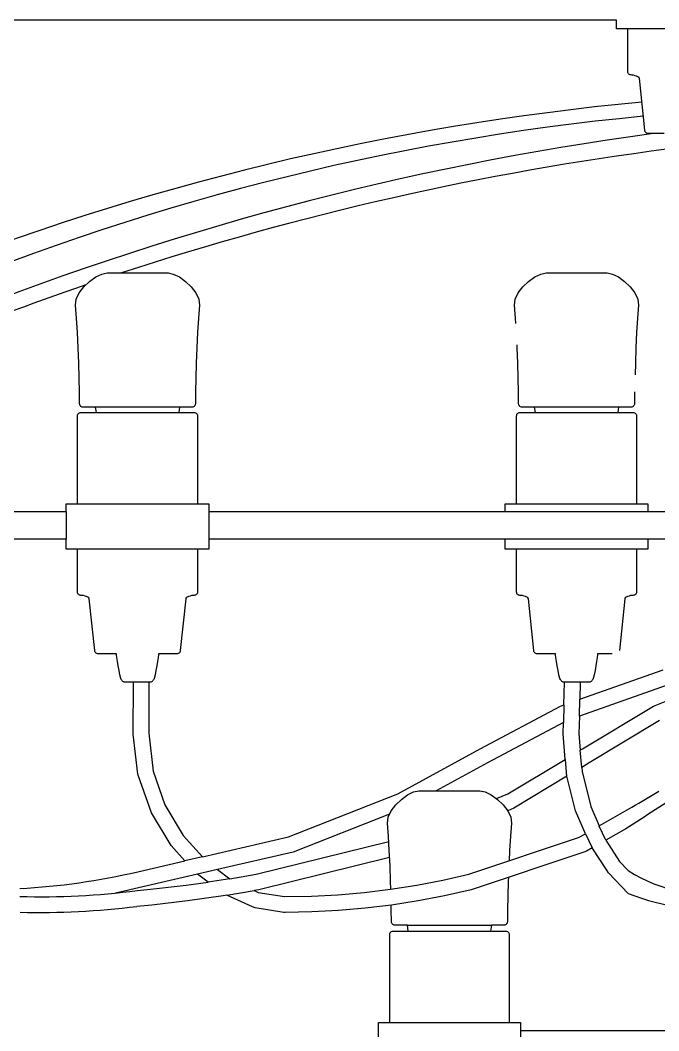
# Model space of a CAD drawing. Header units: millimetres. Extents: x 112 to 8820, y -2365 to 5002.
# Drawn here: x 4195.2 to 4336.6, y -910.1 to -686.2 of the extents above; entities that cross this region are included whole.
import ezdxf

# ---------------------------------------------------------------- set-up
doc = ezdxf.new("R2010")
doc.units = ezdxf.units.MM

# ---------------------------------------------------------------- blocks, each defined once
blk = doc.blocks.new('2097-50_EL_frontal')
for p, q in [((-16.524, 43.219), (-37.57, 43.219)), ((-16.524, 43.031), (-16.524, 43.219)), ((-16.523, 43.031), (-16.524, 43.031)), ((-16.455, 43.031), (-16.523, 43.031)), ((-16.321, 43.031), (-16.455, 43.031)), ((-16.127, 43.031), (-16.321, 43.031)), ((-16.274, 42.079), (-16.274, 43.031)), ((-15.881, 43.031), (-16.127, 43.031)), ((-15.595, 43.031), (-15.881, 43.031)), ((-15.281, 43.031), (-15.595, 43.031)), ((-16.272, 42.062), (-16.274, 42.079)), ((-16.267, 42.047), (-16.272, 42.062)), ((-16.258, 42.033), (-16.267, 42.047)), ((-16.247, 42.021), (-16.258, 42.033)), ((-16.233, 42.013), (-16.247, 42.021)), ((-16.217, 42.007), (-16.233, 42.013)), ((-16.2, 42.005), (-16.217, 42.007)), ((-16.176, 42.003), (-16.2, 42.005)), ((-16.145, 41.998), (-16.176, 42.003)), ((-16.11, 41.989), (-16.145, 41.998)), ((-16.076, 41.978), (-16.11, 41.989)), ((-16.046, 41.964), (-16.076, 41.978)), ((-16.024, 41.949), (-16.046, 41.964)), ((-16.015, 41.931), (-16.024, 41.949)), ((-15.896, 40.779), (-16.015, 41.931)), ((-15.893, 40.762), (-15.896, 40.779)), ((-15.886, 40.746), (-15.893, 40.762)), ((-15.876, 40.733), (-15.886, 40.746)), ((-15.863, 40.721), (-15.876, 40.733)), ((-15.849, 40.713), (-15.863, 40.721)), ((-15.832, 40.707), (-15.849, 40.713)), ((-15.815, 40.705), (-15.832, 40.707)), ((-15.777, 40.705), (-15.815, 40.705)), ((-15.704, 40.705), (-15.777, 40.705)), ((-15.597, 40.705), (-15.704, 40.705)), ((-15.463, 40.705), (-15.597, 40.705)), ((-28.319, 37.31), (-28.194, 37.431)), ((-28.194, 37.431), (-28.058, 37.529)), ((-28.058, 37.529), (-27.925, 37.594)), ((-27.925, 37.594), (-27.807, 37.618)), ((-27.807, 37.618), (-27.775, 37.618)), ((-27.775, 37.618), (-27.703, 37.618)), ((-27.703, 37.618), (-27.594, 37.618)), ((-27.594, 37.618), (-27.457, 37.618)), ((-27.457, 37.618), (-27.3, 37.618)), ((-27.3, 37.618), (-27.131, 37.618)), ((-27.131, 37.618), (-26.963, 37.618)), ((-26.963, 37.618), (-26.805, 37.618)), ((-26.805, 37.618), (-26.668, 37.618)), ((-26.668, 37.618), (-26.56, 37.618)), ((-26.56, 37.618), (-26.488, 37.618)), ((-26.488, 37.618), (-26.456, 37.618)), ((-26.456, 37.618), (-26.338, 37.594)), ((-26.338, 37.594), (-26.204, 37.529)), ((-26.204, 37.529), (-26.069, 37.431)), ((-26.069, 37.431), (-25.943, 37.31)), ((-18.595, 37.31), (-18.47, 37.431)), ((-18.47, 37.431), (-18.334, 37.529)), ((-18.334, 37.529), (-18.201, 37.594)), ((-18.201, 37.594), (-18.082, 37.618)), ((-18.082, 37.618), (-18.051, 37.618)), ((-18.051, 37.618), (-17.978, 37.618)), ((-17.978, 37.618), (-17.87, 37.618)), ((-17.87, 37.618), (-17.733, 37.618)), ((-17.733, 37.618), (-17.575, 37.618)), ((-17.575, 37.618), (-17.407, 37.618)), ((-17.407, 37.618), (-17.239, 37.618)), ((-17.239, 37.618), (-17.081, 37.618)), ((-17.081, 37.618), (-16.944, 37.618)), ((-16.944, 37.618), (-16.836, 37.618)), ((-16.836, 37.618), (-16.764, 37.618)), ((-16.764, 37.618), (-16.732, 37.618)), ((-16.732, 37.618), (-16.614, 37.594)), ((-16.614, 37.594), (-16.48, 37.529)), ((-16.48, 37.529), (-16.345, 37.431)), ((-16.345, 37.431), (-16.219, 37.31)), ((-28.421, 37.176), (-28.319, 37.31)), ((-25.943, 37.31), (-25.841, 37.176)), ((-18.697, 37.176), (-18.595, 37.31)), ((-16.219, 37.31), (-16.117, 37.176)), ((-28.504, 36.904), (-28.487, 37.037)), ((-28.487, 37.037), (-28.421, 37.176)), ((-25.841, 37.176), (-25.775, 37.037)), ((-25.775, 37.037), (-25.758, 36.904)), ((-18.78, 36.904), (-18.763, 37.037)), ((-18.763, 37.037), (-18.697, 37.176)), ((-16.117, 37.176), (-16.051, 37.037)), ((-16.051, 37.037), (-16.034, 36.904)), ((-28.482, 36.616), (-28.504, 36.904)), ((-25.758, 36.904), (-25.781, 36.616)), ((-18.758, 36.616), (-18.78, 36.904)), ((-16.034, 36.904), (-16.057, 36.616)), ((-28.462, 36.295), (-28.482, 36.616)), ((-25.781, 36.616), (-25.8, 36.295)), ((-18.75, 36.494), (-18.758, 36.616)), ((-16.057, 36.616), (-16.076, 36.295)), ((-28.446, 35.957), (-28.462, 36.295)), ((-25.8, 36.295), (-25.816, 35.957)), ((-16.076, 36.295), (-16.092, 35.957)), ((-28.433, 35.615), (-28.446, 35.957)), ((-25.816, 35.957), (-25.829, 35.615)), ((-18.722, 35.957), (-18.725, 36.021)), ((-18.709, 35.615), (-18.722, 35.957)), ((-16.092, 35.957), (-16.105, 35.615)), ((-28.424, 35.285), (-28.433, 35.615)), ((-25.829, 35.615), (-25.839, 35.285)), ((-18.7, 35.285), (-18.709, 35.615)), ((-16.105, 35.615), (-16.112, 35.361)), ((-28.417, 34.981), (-28.424, 35.285)), ((-25.839, 35.285), (-25.845, 34.981)), ((-18.693, 34.981), (-18.7, 35.285)), ((-28.414, 34.717), (-28.417, 34.981)), ((-25.845, 34.981), (-25.849, 34.717)), ((-18.69, 34.717), (-18.693, 34.981)), ((-16.121, 34.981), (-16.125, 34.717)), ((-28.412, 34.7), (-28.414, 34.717)), ((-25.849, 34.717), (-25.851, 34.7)), ((-18.688, 34.7), (-18.69, 34.717)), ((-16.125, 34.717), (-16.127, 34.7)), ((-28.451, 34.485), (-28.443, 34.498)), ((-28.443, 34.498), (-28.431, 34.51)), ((-28.431, 34.51), (-28.417, 34.519)), ((-28.417, 34.519), (-28.402, 34.524)), ((-28.406, 34.684), (-28.412, 34.7)), ((-28.396, 34.67), (-28.406, 34.684)), ((-28.402, 34.524), (-28.385, 34.526)), ((-28.384, 34.659), (-28.396, 34.67)), ((-28.385, 34.526), (-28.357, 34.526)), ((-28.37, 34.651), (-28.384, 34.659)), ((-28.354, 34.645), (-28.37, 34.651)), ((-28.357, 34.526), (-28.277, 34.526)), ((-28.336, 34.644), (-28.354, 34.645)), ((-28.279, 34.644), (-28.336, 34.644)), ((-28.151, 34.644), (-28.279, 34.644)), ((-28.277, 34.526), (-28.145, 34.526)), ((-28.059, 34.644), (-28.151, 34.644)), ((-28.145, 34.526), (-27.97, 34.526)), ((-28.043, 34.526), (-28.059, 34.644)), ((-26.203, 34.644), (-28.059, 34.644)), ((-27.97, 34.526), (-27.758, 34.526)), ((-27.758, 34.526), (-27.519, 34.526)), ((-27.519, 34.526), (-27.262, 34.526)), ((-27.262, 34.526), (-27, 34.526)), ((-27, 34.526), (-26.744, 34.526)), ((-26.744, 34.526), (-26.504, 34.526)), ((-26.504, 34.526), (-26.292, 34.526)), ((-26.292, 34.526), (-26.117, 34.526)), ((-26.203, 34.644), (-26.219, 34.526)), ((-26.112, 34.644), (-26.203, 34.644)), ((-26.117, 34.526), (-25.986, 34.526)), ((-25.983, 34.644), (-26.112, 34.644)), ((-25.986, 34.526), (-25.905, 34.526)), ((-25.926, 34.644), (-25.983, 34.644)), ((-25.909, 34.645), (-25.926, 34.644)), ((-25.893, 34.651), (-25.909, 34.645)), ((-25.905, 34.526), (-25.878, 34.526)), ((-25.878, 34.659), (-25.893, 34.651)), ((-25.866, 34.67), (-25.878, 34.659)), ((-25.878, 34.526), (-25.861, 34.524)), ((-25.857, 34.684), (-25.866, 34.67)), ((-25.861, 34.524), (-25.845, 34.519)), ((-25.851, 34.7), (-25.857, 34.684)), ((-25.845, 34.519), (-25.831, 34.51)), ((-25.831, 34.51), (-25.82, 34.498)), ((-25.82, 34.498), (-25.811, 34.485)), ((-18.727, 34.485), (-18.719, 34.498)), ((-18.719, 34.498), (-18.707, 34.51)), ((-18.707, 34.51), (-18.693, 34.519)), ((-18.693, 34.519), (-18.678, 34.524)), ((-18.682, 34.684), (-18.688, 34.7)), ((-18.672, 34.67), (-18.682, 34.684)), ((-18.678, 34.524), (-18.661, 34.526)), ((-18.66, 34.659), (-18.672, 34.67)), ((-18.661, 34.526), (-18.633, 34.526)), ((-18.646, 34.651), (-18.66, 34.659)), ((-18.63, 34.645), (-18.646, 34.651)), ((-18.633, 34.526), (-18.552, 34.526)), ((-18.612, 34.644), (-18.63, 34.645)), ((-18.555, 34.644), (-18.612, 34.644)), ((-18.427, 34.644), (-18.555, 34.644)), ((-18.552, 34.526), (-18.421, 34.526)), ((-18.335, 34.644), (-18.427, 34.644)), ((-18.421, 34.526), (-18.246, 34.526)), ((-18.319, 34.526), (-18.335, 34.644)), ((-16.479, 34.644), (-18.335, 34.644)), ((-18.246, 34.526), (-18.034, 34.526)), ((-18.034, 34.526), (-17.795, 34.526)), ((-17.795, 34.526), (-17.538, 34.526)), ((-17.538, 34.526), (-17.276, 34.526)), ((-17.276, 34.526), (-17.02, 34.526)), ((-17.02, 34.526), (-16.78, 34.526)), ((-16.78, 34.526), (-16.568, 34.526)), ((-16.568, 34.526), (-16.393, 34.526)), ((-16.479, 34.644), (-16.495, 34.526)), ((-16.388, 34.644), (-16.479, 34.644)), ((-16.393, 34.526), (-16.262, 34.526)), ((-16.259, 34.644), (-16.388, 34.644)), ((-16.262, 34.526), (-16.181, 34.526)), ((-16.202, 34.644), (-16.259, 34.644)), ((-16.185, 34.645), (-16.202, 34.644)), ((-16.168, 34.651), (-16.185, 34.645)), ((-16.181, 34.526), (-16.154, 34.526)), ((-16.154, 34.659), (-16.168, 34.651)), ((-16.142, 34.67), (-16.154, 34.659)), ((-16.154, 34.526), (-16.137, 34.524)), ((-16.133, 34.684), (-16.142, 34.67)), ((-16.137, 34.524), (-16.121, 34.519)), ((-16.127, 34.7), (-16.133, 34.684)), ((-16.121, 34.519), (-16.107, 34.51)), ((-16.107, 34.51), (-16.096, 34.498)), ((-16.096, 34.498), (-16.087, 34.485)), ((-28.459, 34.452), (-28.457, 34.469)), ((-28.459, 32.499), (-28.459, 34.452)), ((-28.457, 34.469), (-28.451, 34.485)), ((-25.811, 34.485), (-25.806, 34.469)), ((-25.806, 34.469), (-25.804, 34.452)), ((-25.804, 34.452), (-25.804, 32.499)), ((-18.735, 34.452), (-18.733, 34.469)), ((-18.735, 32.499), (-18.735, 34.452)), ((-18.733, 34.469), (-18.727, 34.485)), ((-16.087, 34.485), (-16.081, 34.469)), ((-16.081, 34.469), (-16.08, 34.452)), ((-16.08, 34.452), (-16.08, 32.499)), ((-28.71, 32.329), (-28.71, 32.499)), ((-28.71, 32.499), (-28.676, 32.499)), ((-28.676, 32.499), (-28.574, 32.499)), ((-28.574, 32.499), (-28.409, 32.499)), ((-28.409, 32.499), (-28.188, 32.499)), ((-28.188, 32.499), (-27.921, 32.499)), ((-27.921, 32.499), (-27.619, 32.499)), ((-27.619, 32.499), (-27.296, 32.499)), ((-27.296, 32.499), (-26.966, 32.499)), ((-26.966, 32.499), (-26.643, 32.499)), ((-26.643, 32.499), (-26.342, 32.499)), ((-26.342, 32.499), (-26.075, 32.499)), ((-26.075, 32.499), (-25.854, 32.499)), ((-25.854, 32.499), (-25.689, 32.499)), ((-25.689, 32.499), (-25.587, 32.499)), ((-25.587, 32.499), (-25.552, 32.499)), ((-25.552, 32.499), (-25.552, 32.329)), ((-18.986, 32.329), (-18.986, 32.499)), ((-18.986, 32.499), (-18.952, 32.499)), ((-18.952, 32.499), (-18.85, 32.499)), ((-18.85, 32.499), (-18.685, 32.499)), ((-18.685, 32.499), (-18.464, 32.499)), ((-18.464, 32.499), (-18.197, 32.499)), ((-18.197, 32.499), (-17.895, 32.499)), ((-17.895, 32.499), (-17.572, 32.499)), ((-17.572, 32.499), (-17.242, 32.499)), ((-17.242, 32.499), (-16.919, 32.499)), ((-16.919, 32.499), (-16.618, 32.499)), ((-16.618, 32.499), (-16.351, 32.499)), ((-16.351, 32.499), (-16.333, 32.499)), ((-16.333, 32.499), (-15.965, 32.499)), ((-15.965, 32.499), (-15.863, 32.499)), ((-15.863, 32.499), (-15.828, 32.499)), ((-15.828, 32.499), (-15.828, 32.329)), ((-35.761, 32.329), (-28.71, 32.329)), ((-28.71, 32.329), (-28.71, 31.72)), ((-25.552, 32.329), (-18.986, 32.329)), ((-25.552, 32.329), (-25.552, 31.72)), ((-18.986, 32.329), (-7.568, 32.329)), ((-28.71, 31.72), (-35.761, 31.72)), ((-28.71, 31.499), (-28.71, 31.72)), ((-18.986, 31.72), (-25.552, 31.72)), ((-25.552, 31.72), (-25.552, 31.499)), ((-7.568, 31.72), (-18.986, 31.72)), ((-18.986, 31.499), (-18.986, 31.72)), ((-15.828, 31.72), (-15.828, 31.499)), ((-28.676, 31.499), (-28.71, 31.499)), ((-28.574, 31.499), (-28.676, 31.499)), ((-28.409, 31.499), (-28.574, 31.499)), ((-28.459, 30.547), (-28.459, 31.499)), ((-28.188, 31.499), (-28.409, 31.499)), ((-27.921, 31.499), (-28.188, 31.499)), ((-27.619, 31.499), (-27.921, 31.499)), ((-27.296, 31.499), (-27.619, 31.499)), ((-26.966, 31.499), (-27.296, 31.499)), ((-26.643, 31.499), (-26.966, 31.499)), ((-26.342, 31.499), (-26.643, 31.499)), ((-26.075, 31.499), (-26.342, 31.499)), ((-25.854, 31.499), (-26.075, 31.499)), ((-25.689, 31.499), (-25.854, 31.499)), ((-25.804, 31.499), (-25.804, 30.547)), ((-25.587, 31.499), (-25.689, 31.499)), ((-25.552, 31.499), (-25.587, 31.499)), ((-18.952, 31.499), (-18.986, 31.499)), ((-18.85, 31.499), (-18.952, 31.499)), ((-18.685, 31.499), (-18.85, 31.499)), ((-18.735, 30.547), (-18.735, 31.499)), ((-18.464, 31.499), (-18.685, 31.499)), ((-18.197, 31.499), (-18.464, 31.499)), ((-17.895, 31.499), (-18.197, 31.499)), ((-17.572, 31.499), (-17.895, 31.499)), ((-17.242, 31.499), (-17.572, 31.499)), ((-16.919, 31.499), (-17.242, 31.499)), ((-16.618, 31.499), (-16.919, 31.499)), ((-16.351, 31.499), (-16.618, 31.499)), ((-16.13, 31.499), (-16.351, 31.499)), ((-15.965, 31.499), (-16.13, 31.499)), ((-16.08, 31.499), (-16.08, 30.547)), ((-15.863, 31.499), (-15.965, 31.499)), ((-15.828, 31.499), (-15.863, 31.499)), ((-28.457, 30.53), (-28.459, 30.547)), ((-28.451, 30.514), (-28.457, 30.53)), ((-28.443, 30.501), (-28.451, 30.514)), ((-28.431, 30.489), (-28.443, 30.501)), ((-28.417, 30.48), (-28.431, 30.489)), ((-28.402, 30.475), (-28.417, 30.48)), ((-28.385, 30.473), (-28.402, 30.475)), ((-28.36, 30.471), (-28.385, 30.473)), ((-28.329, 30.466), (-28.36, 30.471)), ((-28.294, 30.457), (-28.329, 30.466)), ((-25.933, 30.466), (-25.968, 30.457)), ((-25.902, 30.471), (-25.933, 30.466)), ((-25.878, 30.473), (-25.902, 30.471)), ((-25.861, 30.475), (-25.878, 30.473)), ((-25.845, 30.48), (-25.861, 30.475)), ((-25.831, 30.489), (-25.845, 30.48)), ((-25.82, 30.501), (-25.831, 30.489)), ((-25.811, 30.514), (-25.82, 30.501)), ((-25.806, 30.53), (-25.811, 30.514)), ((-25.804, 30.547), (-25.806, 30.53)), ((-18.733, 30.53), (-18.735, 30.547)), ((-18.727, 30.514), (-18.733, 30.53)), ((-18.719, 30.501), (-18.727, 30.514)), ((-18.707, 30.489), (-18.719, 30.501)), ((-18.693, 30.48), (-18.707, 30.489)), ((-18.678, 30.475), (-18.693, 30.48)), ((-18.661, 30.473), (-18.678, 30.475)), ((-18.636, 30.471), (-18.661, 30.473)), ((-18.605, 30.466), (-18.636, 30.471)), ((-18.57, 30.457), (-18.605, 30.466)), ((-16.209, 30.466), (-16.244, 30.457)), ((-16.178, 30.471), (-16.209, 30.466)), ((-16.154, 30.473), (-16.178, 30.471)), ((-16.137, 30.475), (-16.154, 30.473)), ((-16.121, 30.48), (-16.137, 30.475)), ((-16.107, 30.489), (-16.121, 30.48)), ((-16.096, 30.501), (-16.107, 30.489)), ((-16.087, 30.514), (-16.096, 30.501)), ((-16.081, 30.53), (-16.087, 30.514)), ((-16.08, 30.547), (-16.081, 30.53)), ((-28.26, 30.446), (-28.294, 30.457)), ((-28.23, 30.432), (-28.26, 30.446)), ((-28.208, 30.417), (-28.23, 30.432)), ((-28.199, 30.399), (-28.208, 30.417)), ((-28.079, 29.247), (-28.199, 30.399)), ((-26.064, 30.399), (-26.184, 29.247)), ((-26.055, 30.417), (-26.064, 30.399)), ((-26.033, 30.432), (-26.055, 30.417)), ((-26.003, 30.446), (-26.033, 30.432)), ((-25.968, 30.457), (-26.003, 30.446)), ((-18.536, 30.446), (-18.57, 30.457)), ((-18.506, 30.432), (-18.536, 30.446)), ((-18.484, 30.417), (-18.506, 30.432)), ((-18.474, 30.399), (-18.484, 30.417)), ((-18.355, 29.247), (-18.474, 30.399)), ((-16.34, 30.399), (-16.459, 29.247)), ((-16.331, 30.417), (-16.34, 30.399)), ((-16.309, 30.432), (-16.331, 30.417)), ((-16.279, 30.446), (-16.309, 30.432)), ((-16.244, 30.457), (-16.279, 30.446)), ((-28.075, 29.23), (-28.079, 29.247)), ((-28.068, 29.214), (-28.075, 29.23)), ((-28.058, 29.2), (-28.068, 29.214)), ((-28.046, 29.189), (-28.058, 29.2)), ((-28.031, 29.181), (-28.046, 29.189)), ((-28.015, 29.175), (-28.031, 29.181)), ((-27.997, 29.173), (-28.015, 29.175)), ((-27.978, 29.173), (-27.997, 29.173)), ((-27.922, 29.173), (-27.978, 29.173)), ((-27.832, 29.173), (-27.922, 29.173)), ((-27.711, 29.173), (-27.832, 29.173)), ((-27.598, 29.173), (-27.711, 29.173)), ((-27.595, 29.151), (-27.598, 29.173)), ((-27.587, 29.092), (-27.595, 29.151)), ((-26.667, 29.151), (-26.675, 29.092)), ((-26.664, 29.173), (-26.667, 29.151)), ((-26.552, 29.173), (-26.664, 29.173)), ((-26.431, 29.173), (-26.552, 29.173)), ((-26.34, 29.173), (-26.431, 29.173)), ((-26.284, 29.173), (-26.34, 29.173)), ((-26.265, 29.173), (-26.284, 29.173)), ((-26.248, 29.175), (-26.265, 29.173)), ((-26.231, 29.181), (-26.248, 29.175)), ((-26.217, 29.189), (-26.231, 29.181)), ((-26.204, 29.2), (-26.217, 29.189)), ((-26.194, 29.214), (-26.204, 29.2)), ((-26.187, 29.23), (-26.194, 29.214)), ((-26.184, 29.247), (-26.187, 29.23)), ((-18.351, 29.23), (-18.355, 29.247)), ((-18.344, 29.214), (-18.351, 29.23)), ((-18.334, 29.2), (-18.344, 29.214)), ((-18.322, 29.189), (-18.334, 29.2)), ((-18.307, 29.181), (-18.322, 29.189)), ((-18.291, 29.175), (-18.307, 29.181)), ((-18.273, 29.173), (-18.291, 29.175)), ((-18.254, 29.173), (-18.273, 29.173)), ((-18.198, 29.173), (-18.254, 29.173)), ((-18.108, 29.173), (-18.198, 29.173)), ((-17.987, 29.173), (-18.108, 29.173)), ((-17.874, 29.173), (-17.987, 29.173)), ((-17.871, 29.151), (-17.874, 29.173)), ((-17.863, 29.092), (-17.871, 29.151)), ((-16.943, 29.151), (-16.951, 29.092)), ((-16.94, 29.173), (-16.943, 29.151)), ((-16.828, 29.173), (-16.94, 29.173)), ((-16.707, 29.173), (-16.828, 29.173)), ((-16.616, 29.173), (-16.707, 29.173)), ((-27.575, 29.007), (-27.587, 29.092)), ((-27.56, 28.908), (-27.575, 29.007)), ((-27.541, 28.805), (-27.56, 28.908)), ((-26.703, 28.908), (-26.722, 28.805)), ((-26.687, 29.007), (-26.703, 28.908)), ((-26.675, 29.092), (-26.687, 29.007)), ((-17.851, 29.007), (-17.863, 29.092)), ((-17.835, 28.908), (-17.851, 29.007)), ((-17.817, 28.805), (-17.835, 28.908)), ((-16.979, 28.908), (-16.997, 28.805)), ((-16.963, 29.007), (-16.979, 28.908)), ((-16.951, 29.092), (-16.963, 29.007)), ((-27.52, 28.708), (-27.541, 28.805)), ((-27.498, 28.631), (-27.52, 28.708)), ((-26.742, 28.708), (-26.765, 28.631)), ((-26.722, 28.805), (-26.742, 28.708)), ((-17.796, 28.708), (-17.817, 28.805)), ((-17.774, 28.631), (-17.796, 28.708)), ((-17.334, 28.171), (-15.487, 28.824)), ((-17.018, 28.708), (-17.04, 28.631)), ((-16.997, 28.805), (-17.018, 28.708)), ((-15.699, 28.019), (-13.951, 28.729)), ((-27.49, 28.611), (-27.498, 28.631)), ((-27.48, 28.593), (-27.49, 28.611)), ((-27.468, 28.578), (-27.48, 28.593)), ((-27.455, 28.564), (-27.468, 28.578)), ((-27.44, 28.554), (-27.455, 28.564)), ((-27.425, 28.548), (-27.44, 28.554)), ((-27.408, 28.546), (-27.425, 28.548)), ((-27.402, 28.546), (-27.408, 28.546)), ((-27.384, 28.546), (-27.402, 28.546)), ((-27.355, 28.546), (-27.384, 28.546)), ((-27.316, 28.546), (-27.355, 28.546)), ((-27.269, 28.546), (-27.316, 28.546)), ((-27.217, 28.546), (-27.269, 28.546)), ((-27.226, 27.399), (-27.22, 28.546)), ((-27.16, 28.546), (-27.217, 28.546)), ((-27.102, 28.546), (-27.16, 28.546)), ((-27.046, 28.546), (-27.102, 28.546)), ((-26.993, 28.546), (-27.046, 28.546)), ((-26.946, 28.546), (-26.993, 28.546)), ((-26.908, 28.546), (-26.946, 28.546)), ((-26.879, 28.546), (-26.908, 28.546)), ((-26.878, 28.546), (-26.884, 27.415)), ((-26.861, 28.546), (-26.879, 28.546)), ((-26.855, 28.546), (-26.861, 28.546)), ((-26.838, 28.548), (-26.855, 28.546)), ((-26.822, 28.554), (-26.838, 28.548)), ((-26.807, 28.564), (-26.822, 28.554)), ((-26.794, 28.578), (-26.807, 28.564)), ((-26.783, 28.593), (-26.794, 28.578)), ((-26.773, 28.611), (-26.783, 28.593)), ((-26.765, 28.631), (-26.773, 28.611)), ((-17.766, 28.611), (-17.774, 28.631)), ((-17.756, 28.593), (-17.766, 28.611)), ((-17.744, 28.578), (-17.756, 28.593)), ((-17.731, 28.564), (-17.744, 28.578)), ((-17.716, 28.554), (-17.731, 28.564)), ((-17.701, 28.548), (-17.716, 28.554)), ((-17.684, 28.546), (-17.701, 28.548)), ((-17.688, 28.045), (-17.674, 28.546)), ((-17.678, 28.546), (-17.684, 28.546)), ((-17.66, 28.546), (-17.678, 28.546)), ((-17.631, 28.546), (-17.66, 28.546)), ((-17.592, 28.546), (-17.631, 28.546)), ((-17.545, 28.546), (-17.592, 28.546)), ((-17.493, 28.546), (-17.545, 28.546)), ((-17.436, 28.546), (-17.493, 28.546)), ((-17.378, 28.546), (-17.436, 28.546)), ((-17.322, 28.546), (-17.378, 28.546)), ((-15.401, 28.484), (-17.344, 27.796)), ((-17.324, 28.546), (-17.334, 28.171)), ((-17.269, 28.546), (-17.322, 28.546)), ((-17.222, 28.546), (-17.269, 28.546)), ((-17.184, 28.546), (-17.222, 28.546)), ((-17.155, 28.546), (-17.184, 28.546)), ((-17.137, 28.546), (-17.155, 28.546)), ((-17.131, 28.546), (-17.137, 28.546)), ((-17.114, 28.548), (-17.131, 28.546)), ((-17.098, 28.554), (-17.114, 28.548)), ((-17.083, 28.564), (-17.098, 28.554)), ((-17.07, 28.578), (-17.083, 28.564)), ((-17.058, 28.593), (-17.07, 28.578)), ((-17.048, 28.611), (-17.058, 28.593)), ((-17.04, 28.631), (-17.048, 28.611)), ((-19.541, 27.068), (-17.763, 28.019)), ((-17.763, 28.019), (-17.688, 28.045)), ((-17.688, 28.045), (-17.699, 27.658)), ((-17.344, 27.796), (-17.334, 28.171)), ((-17.275, 27.068), (-15.699, 28.019)), ((-17.344, 27.796), (-17.355, 27.412)), ((-17.699, 27.658), (-19.379, 26.759)), ((-17.706, 27.402), (-17.699, 27.658)), ((-15.572, 27.697), (-17.126, 26.759)), ((-27.122, 26.511), (-27.226, 27.399)), ((-26.884, 27.415), (-26.785, 26.574)), ((-17.659, 26.838), (-17.706, 27.402)), ((-17.355, 27.412), (-17.324, 27.039)), ((-21.363, 26.073), (-19.541, 27.068)), ((-17.324, 27.039), (-17.275, 27.068)), ((-17.293, 26.659), (-17.324, 27.039)), ((-19.379, 26.759), (-20.514, 26.139)), ((-18.931, 26.073), (-17.659, 26.838)), ((-17.659, 26.838), (-17.627, 26.458)), ((-17.126, 26.759), (-17.293, 26.659)), ((-17.293, 26.659), (-17.285, 26.567)), ((-27.116, 26.491), (-27.122, 26.511)), ((-26.822, 25.656), (-27.116, 26.491)), ((-26.785, 26.574), (-26.524, 25.83)), ((-17.619, 26.463), (-18.799, 25.754)), ((-17.427, 25.694), (-17.619, 26.463)), ((-17.285, 26.567), (-17.091, 25.792)), ((-23.786, 25.119), (-21.363, 26.073)), ((-21.287, 25.952), (-21.153, 26.05)), ((-21.153, 26.05), (-21.02, 26.115)), ((-21.02, 26.115), (-20.902, 26.139)), ((-20.902, 26.139), (-20.895, 26.139)), ((-20.895, 26.139), (-20.895, 26.139)), ((-20.895, 26.139), (-20.853, 26.139)), ((-20.853, 26.139), (-20.771, 26.139)), ((-20.771, 26.139), (-20.655, 26.139)), ((-20.655, 26.139), (-20.512, 26.139)), ((-20.512, 26.139), (-20.351, 26.139)), ((-20.351, 26.139), (-20.181, 26.139)), ((-20.181, 26.139), (-20.015, 26.139)), ((-20.015, 26.139), (-19.861, 26.139)), ((-19.861, 26.139), (-19.73, 26.139)), ((-19.73, 26.139), (-19.631, 26.139)), ((-19.631, 26.139), (-19.568, 26.139)), ((-19.568, 26.139), (-19.547, 26.139)), ((-19.547, 26.139), (-19.429, 26.115)), ((-19.429, 26.115), (-19.295, 26.05)), ((-19.295, 26.05), (-19.159, 25.952)), ((-19.18, 25.967), (-18.931, 26.073)), ((-26.524, 25.83), (-26.117, 25.152)), ((-21.513, 25.696), (-21.412, 25.831)), ((-21.412, 25.831), (-21.287, 25.952)), ((-19.159, 25.952), (-19.034, 25.831)), ((-19.034, 25.831), (-18.931, 25.696)), ((-17.091, 25.792), (-16.907, 25.362)), ((-16.907, 25.362), (-16.179, 25.775)), ((-26.385, 24.928), (-26.822, 25.656)), ((-21.547, 25.625), (-23.685, 24.783)), ((-21.596, 25.425), (-21.579, 25.558)), ((-21.579, 25.558), (-21.513, 25.696)), ((-18.799, 25.754), (-18.932, 25.698)), ((-18.931, 25.696), (-18.865, 25.558)), ((-18.865, 25.558), (-18.848, 25.425)), ((-17.211, 25.189), (-17.427, 25.694)), ((-21.574, 25.137), (-21.596, 25.425)), ((-18.848, 25.425), (-18.871, 25.137)), ((-16.761, 25.048), (-16.906, 25.359)), ((-26.117, 25.152), (-25.692, 24.679)), ((-25.692, 24.679), (-23.786, 25.119)), ((-21.554, 24.816), (-21.574, 25.137)), ((-19.79, 24.291), (-17.362, 25.104)), ((-18.871, 25.137), (-18.89, 24.816)), ((-17.362, 25.104), (-17.211, 25.189)), ((-17.211, 25.189), (-17.058, 24.879)), ((-16.318, 25.299), (-16.761, 25.048)), ((-26.081, 24.589), (-26.385, 24.928)), ((-24.5, 24.291), (-21.567, 25.02)), ((-17.058, 24.879), (-17.186, 24.806)), ((-16.738, 24.38), (-17.058, 24.879)), ((-16.761, 25.048), (-16.455, 24.571)), ((-25.692, 24.679), (-26.081, 24.589)), ((-23.685, 24.783), (-25.358, 24.397)), ((-21.547, 24.666), (-24.442, 23.947)), ((-21.538, 24.478), (-21.554, 24.816)), ((-17.245, 24.783), (-19.744, 23.947)), ((-18.89, 24.816), (-18.901, 24.589)), ((-17.186, 24.806), (-17.245, 24.783)), ((-27.127, 24.348), (-26.081, 24.589)), ((-21.526, 24.136), (-21.538, 24.478)), ((-16.455, 24.571), (-16.265, 24.372)), ((-25.803, 24.294), (-27.617, 23.875)), ((-25.358, 24.397), (-25.803, 24.294)), ((-25.569, 24.119), (-25.803, 24.294)), ((-25.086, 24.192), (-25.569, 24.119)), ((-25.358, 24.397), (-25.086, 24.192)), ((-25.086, 24.192), (-24.5, 24.291)), ((-20.366, 24.16), (-19.79, 24.291)), ((-18.916, 24.224), (-18.919, 24.136)), ((-16.699, 24.325), (-16.738, 24.38)), ((-16.261, 23.866), (-16.699, 24.325)), ((-26.84, 23.958), (-26.057, 24.049)), ((-26.057, 24.049), (-25.569, 24.119)), ((-21.528, 23.958), (-20.946, 24.049)), ((-21.52, 23.959), (-21.526, 24.136)), ((-20.946, 24.049), (-20.366, 24.16)), ((-18.919, 24.136), (-18.929, 23.806)), ((-27.141, 23.931), (-26.84, 23.958)), ((-25.232, 23.814), (-26.021, 23.702)), ((-25.15, 23.827), (-25.232, 23.814)), ((-25.15, 23.827), (-24.546, 23.929)), ((-24.588, 23.572), (-25.15, 23.827)), ((-24.442, 23.947), (-24.546, 23.929)), ((-24.546, 23.929), (-24.462, 23.891)), ((-24.462, 23.891), (-23.878, 23.797)), ((-23.878, 23.797), (-23.865, 23.797)), ((-23.865, 23.797), (-23.279, 23.807)), ((-23.279, 23.807), (-22.694, 23.837)), ((-22.694, 23.837), (-22.11, 23.888)), ((-22.11, 23.888), (-21.528, 23.958)), ((-20.331, 23.814), (-20.916, 23.702)), ((-19.744, 23.947), (-20.331, 23.814)), ((-18.929, 23.806), (-18.935, 23.501)), ((-26.812, 23.61), (-27.15, 23.579)), ((-26.021, 23.702), (-26.812, 23.61)), ((-24.527, 23.549), (-24.588, 23.572)), ((-23.889, 23.446), (-24.527, 23.549)), ((-22.092, 23.538), (-22.681, 23.487)), ((-21.503, 23.61), (-22.092, 23.538)), ((-21.51, 23.501), (-21.512, 23.609)), ((-20.916, 23.702), (-21.503, 23.61)), ((-23.861, 23.446), (-23.889, 23.446)), ((-23.271, 23.457), (-23.861, 23.446)), ((-22.681, 23.487), (-23.271, 23.457)), ((-21.506, 23.238), (-21.51, 23.501)), ((-18.935, 23.501), (-18.939, 23.238)), ((-21.504, 23.221), (-21.506, 23.238)), ((-21.498, 23.205), (-21.504, 23.221)), ((-21.489, 23.191), (-21.498, 23.205)), ((-21.477, 23.18), (-21.489, 23.191)), ((-21.462, 23.172), (-21.477, 23.18)), ((-21.446, 23.166), (-21.462, 23.172)), ((-21.429, 23.165), (-21.446, 23.166)), ((-21.421, 23.165), (-21.429, 23.165)), ((-21.346, 23.165), (-21.421, 23.165)), ((-21.2, 23.165), (-21.346, 23.165)), ((-21.154, 23.165), (-21.2, 23.165)), ((-21.135, 23.03), (-21.154, 23.165)), ((-21.154, 23.165), (-19.294, 23.165)), ((-19.294, 23.165), (-19.312, 23.03)), ((-19.166, 23.165), (-19.294, 23.165)), ((-19.054, 23.165), (-19.166, 23.165)), ((-19.016, 23.165), (-19.054, 23.165)), ((-18.999, 23.166), (-19.016, 23.165)), ((-18.983, 23.172), (-18.999, 23.166)), ((-18.968, 23.18), (-18.983, 23.172)), ((-18.956, 23.191), (-18.968, 23.18)), ((-18.947, 23.205), (-18.956, 23.191)), ((-18.941, 23.221), (-18.947, 23.205)), ((-18.939, 23.238), (-18.941, 23.221)), ((-21.546, 22.956), (-21.544, 22.973)), ((-21.546, 21.003), (-21.546, 22.956)), ((-21.544, 22.973), (-21.539, 22.989)), ((-21.539, 22.989), (-21.53, 23.003)), ((-21.53, 23.003), (-21.518, 23.014)), ((-21.518, 23.014), (-21.505, 23.023)), ((-21.505, 23.023), (-21.489, 23.028)), ((-21.489, 23.028), (-21.472, 23.03)), ((-21.472, 23.03), (-21.465, 23.03)), ((-21.465, 23.03), (-21.411, 23.03)), ((-21.411, 23.03), (-21.304, 23.03)), ((-21.304, 23.03), (-21.15, 23.03)), ((-21.15, 23.03), (-20.955, 23.03)), ((-20.955, 23.03), (-20.728, 23.03)), ((-20.728, 23.03), (-20.479, 23.03)), ((-20.479, 23.03), (-20.218, 23.03)), ((-20.218, 23.03), (-19.958, 23.03)), ((-19.958, 23.03), (-19.708, 23.03)), ((-19.708, 23.03), (-19.481, 23.03)), ((-19.481, 23.03), (-19.287, 23.03)), ((-19.287, 23.03), (-19.133, 23.03)), ((-19.133, 23.03), (-19.026, 23.03)), ((-19.026, 23.03), (-18.972, 23.03)), ((-18.972, 23.03), (-18.955, 23.028)), ((-18.955, 23.028), (-18.939, 23.023)), ((-18.939, 23.023), (-18.926, 23.014)), ((-18.926, 23.014), (-18.914, 23.003)), ((-18.914, 23.003), (-18.905, 22.989)), ((-18.905, 22.989), (-18.9, 22.973)), ((-18.9, 22.973), (-18.898, 22.956)), ((-18.898, 22.956), (-18.898, 21.003)), ((-21.796, 20.003), (-21.796, 21.003)), ((-21.796, 21.003), (-21.789, 21.003)), ((-21.789, 21.003), (-21.72, 21.003)), ((-21.72, 21.003), (-21.586, 21.003)), ((-21.586, 21.003), (-21.392, 21.003)), ((-21.392, 21.003), (-21.146, 21.003)), ((-21.146, 21.003), (-20.861, 21.003)), ((-20.861, 21.003), (-20.547, 21.003)), ((-20.547, 21.003), (-20.218, 21.003)), ((-20.218, 21.003), (-19.89, 21.003)), ((-19.89, 21.003), (-19.576, 21.003)), ((-19.576, 21.003), (-19.29, 21.003)), ((-19.29, 21.003), (-19.045, 21.003)), ((-19.045, 21.003), (-18.851, 21.003)), ((-18.851, 21.003), (-18.717, 21.003)), ((-18.717, 21.003), (-18.648, 21.003)), ((-18.648, 21.003), (-18.648, 20.83)), ((-18.648, 20.83), (-14.082, 20.83)), ((-18.648, 20.83), (-18.648, 20.221))]:
    blk.add_line(p, q)
for centre, radius, start, end in [((-10.538, -16.744), 58.399, 95.32764, 111.83436), ((-10.733, -13.441), 54.778, 95.4428, 113.3148), ((-6.99, -24.102), 65.391, 97.65513, 112.19678), ((-6.935, -24.926), 65.833, 97.35834, 108.18727), ((-6.935, -24.926), 65.833, 108.914, 112.32492), ((827.459, -1292.419), 1564.718, 122.576035, 122.632726), ((-66.194, 109.287), 97.343, 300.91704, 301.32488), ((-30.568, 39.123), 15.171, 273.1233, 283.1109), ((-14.452, 27.22), 3.376, 237.507, 281.0413), ((-29.248, 39.816), 16.024, 268.251, 277.5541), ((-14.47, 28.294), 4.776, 247.9714, 278.0984), ((-29.314, 40.92), 17.476, 268.6371, 277.1138)]:
    blk.add_arc(centre, radius, start, end)

msp = doc.modelspace()

# ---------------------------------------------------------------- block references
at = {"color": 0, "xscale": 10, "yscale": 10, "zscale": 10}
msp.add_blockref('2097-50_EL_frontal', (4492.47, -1118.34), dxfattribs=at)

doc.saveas('drawing.dxf')
